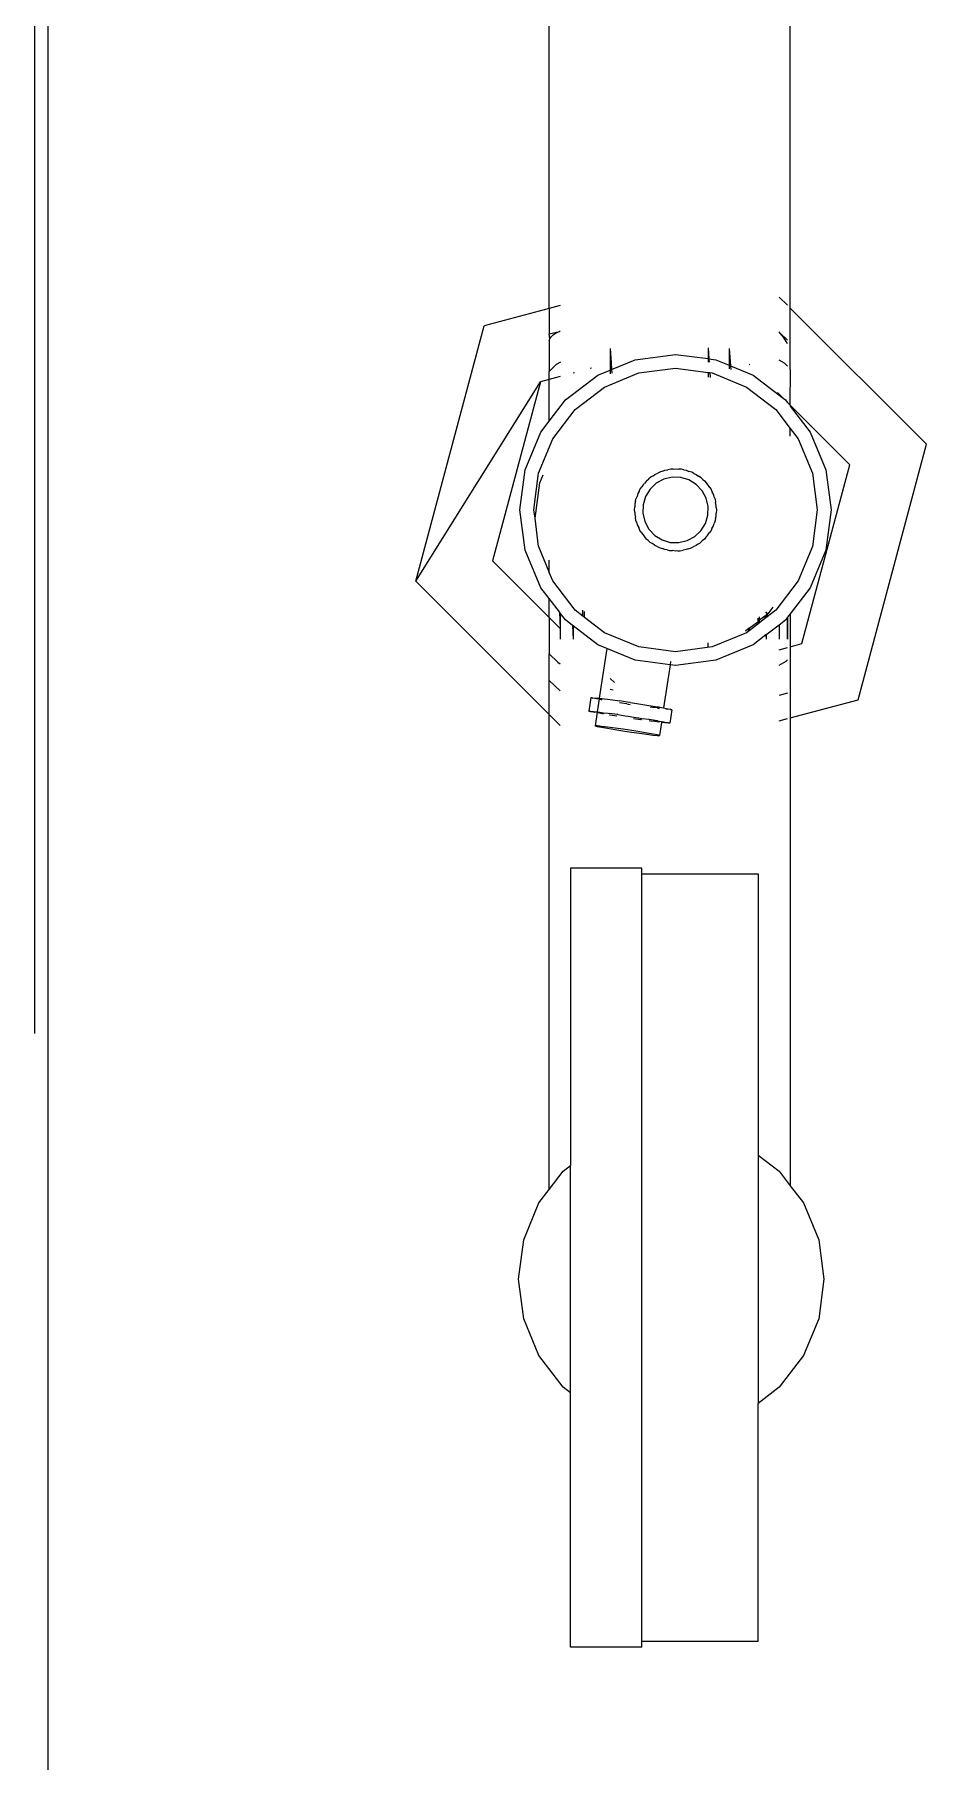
# Model space of a CAD drawing. Header units: millimetres. Extents: x 44692 to 659456, y -26273 to 96111.
# Drawn here: x 275511.7 to 275570.3, y -9017.4 to -8903.9 of the extents above; entities that cross this region are included whole.
import ezdxf

# ---------------------------------------------------------------- set-up
doc = ezdxf.new("R2010")
doc.units = ezdxf.units.MM
doc.header["$LTSCALE"] = 100
doc.layers.add('Edges', color=7, linetype='Continuous')

msp = doc.modelspace()

# ---------------------------------------------------------------- linework, layer by layer
at = {"layer": 'Edges'}
for p, q in [((275512.575, -9088.372), (275512.575, -8751.169)), ((275511.675, -8855.701), (275511.675, -8969.537)), ((275545.5, -8921.903), (275545.5, -8894.006)), ((275561.34, -8921.879), (275561.34, -8894.153)), ((275561.156, -8921.695), (275560.616, -8921.155)), ((275545.5, -8921.903), (275541.233, -8923.046)), ((275546.223, -8921.709), (275545.5, -8921.903)), ((275545.5, -8921.903), (275545.5, -8923.579)), ((275570.294, -8930.833), (275561.34, -8921.879)), ((275561.34, -8925.909), (275561.34, -8921.879)), ((275536.737, -8939.824), (275541.233, -8923.046)), ((275545.5, -8923.579), (275546.167, -8923.415)), ((275545.53, -8923.898), (275545.5, -8923.579)), ((275545.62, -8923.767), (275545.763, -8923.637)), ((275545.763, -8923.637), (275545.95, -8923.517)), ((275545.95, -8923.517), (275546.167, -8923.415)), ((275546.167, -8923.415), (275546.223, -8923.385)), ((275560.673, -8923.521), (275560.616, -8923.444)), ((275560.89, -8923.799), (275560.673, -8923.521)), ((275560.673, -8923.521), (275561.156, -8923.984)), ((275545.5, -8924.021), (275545.53, -8923.898)), ((275545.5, -8924.021), (275545.5, -8926.049)), ((275545.53, -8923.898), (275545.62, -8923.767)), ((275549.502, -8924.548), (275549.502, -8925.504)), ((275549.502, -8924.548), (275549.571, -8925.486)), ((275555.94, -8924.5), (275555.992, -8925.212)), ((275555.94, -8924.5), (275555.94, -8925.205)), ((275557.337, -8924.548), (275557.414, -8925.673)), ((275557.337, -8924.548), (275557.337, -8925.641)), ((275561.076, -8924.081), (275560.89, -8923.799)), ((275561.156, -8924.23), (275561.076, -8924.081)), ((275545.956, -8925.588), (275545.5, -8926.049)), ((275546.233, -8925.426), (275545.956, -8925.588)), ((275548.278, -8925.832), (275548.2, -8925.853)), ((275548.69, -8926.293), (275549.502, -8925.956)), ((275549.571, -8925.486), (275549.502, -8925.504)), ((275549.502, -8925.504), (275549.502, -8925.956)), ((275549.502, -8925.956), (275549.602, -8925.915)), ((275549.502, -8925.956), (275549.502, -8926.198)), ((275549.571, -8925.486), (275549.602, -8925.915)), ((275549.602, -8925.915), (275551.155, -8925.272)), ((275549.602, -8925.915), (275549.619, -8926.149)), ((275551.155, -8925.272), (275553.8, -8924.923)), ((275551.388, -8926.141), (275553.8, -8925.823)), ((275553.8, -8924.923), (275555.94, -8925.205)), ((275553.8, -8925.823), (275555.94, -8926.105)), ((275555.94, -8925.205), (275555.94, -8925.43)), ((275555.94, -8925.205), (275555.992, -8925.212)), ((275555.992, -8925.212), (275556.008, -8925.439)), ((275555.992, -8925.212), (275556.445, -8925.272)), ((275556.445, -8925.272), (275557.337, -8925.641)), ((275557.337, -8925.641), (275557.337, -8925.883)), ((275557.337, -8925.641), (275557.414, -8925.673)), ((275557.414, -8925.673), (275558.91, -8926.293)), ((275557.414, -8925.673), (275557.431, -8925.921)), ((275558.694, -8925.618), (275558.64, -8925.563)), ((275560.967, -8925.505), (275560.612, -8925.302)), ((275561.156, -8925.691), (275560.967, -8925.505)), ((275561.34, -8925.909), (275561.315, -8928.239)), ((275536.737, -8939.824), (275544.917, -8926.732)), ((275544.917, -8926.732), (275541.77, -8938.477)), ((275545.5, -8926.577), (275544.917, -8926.732)), ((275545.5, -8926.577), (275545.5, -8926.049)), ((275546.223, -8926.383), (275545.5, -8926.577)), ((275545.5, -8929.316), (275545.5, -8926.577)), ((275546.573, -8927.917), (275548.69, -8926.293)), ((275547.154, -8926.133), (275547.081, -8926.153)), ((275547.209, -8928.553), (275549.14, -8927.072)), ((275549.14, -8927.072), (275551.388, -8926.141)), ((275555.94, -8926.105), (275555.94, -8926.418)), ((275555.94, -8926.105), (275556.058, -8926.121)), ((275556.058, -8926.121), (275556.081, -8926.436)), ((275556.058, -8926.121), (275556.212, -8926.141)), ((275556.212, -8926.141), (275558.46, -8927.072)), ((275558.46, -8927.072), (275560.39, -8928.553)), ((275558.91, -8926.293), (275560.883, -8927.807)), ((275545.5, -8929.316), (275546.573, -8927.917)), ((275560.883, -8927.807), (275560.512, -8927.436)), ((275560.883, -8927.807), (275561.027, -8927.917)), ((275561.027, -8927.917), (275561.137, -8928.06)), ((275561.137, -8928.06), (275561.315, -8928.239)), ((275544.949, -8930.033), (275545.5, -8929.316)), ((275545.728, -8930.483), (275547.209, -8928.553)), ((275560.39, -8928.553), (275561.34, -8929.79)), ((275561.34, -8928.263), (275561.315, -8928.239)), ((275565.26, -8932.183), (275561.34, -8928.263)), ((275561.34, -8928.263), (275561.34, -8928.325)), ((275561.34, -8928.325), (275562.651, -8930.033)), ((275543.928, -8932.498), (275544.949, -8930.033)), ((275544.797, -8932.731), (275545.728, -8930.483)), ((275561.34, -8930.299), (275561.34, -8929.79)), ((275561.34, -8929.79), (275561.871, -8930.483)), ((275561.871, -8930.483), (275562.803, -8932.731)), ((275562.651, -8930.033), (275563.672, -8932.498)), ((275565.798, -8947.611), (275570.294, -8930.833)), ((275543.58, -8935.144), (275543.928, -8932.498)), ((275544.48, -8935.144), (275544.797, -8932.731)), ((275552.45, -8932.805), (275552.637, -8932.728)), ((275552.815, -8932.63), (275552.637, -8932.728)), ((275552.962, -8932.593), (275552.815, -8932.63)), ((275552.962, -8932.593), (275553.101, -8932.536)), ((275553.101, -8932.536), (275553.302, -8932.509)), ((275553.499, -8932.46), (275553.302, -8932.509)), ((275553.65, -8932.463), (275553.499, -8932.46)), ((275553.65, -8932.463), (275553.8, -8932.444)), ((275553.8, -8932.444), (275554.001, -8932.47)), ((275554.204, -8932.474), (275554.001, -8932.47)), ((275554.349, -8932.516), (275554.204, -8932.474)), ((275554.349, -8932.516), (275554.499, -8932.536)), ((275554.499, -8932.536), (275554.686, -8932.613)), ((275554.881, -8932.67), (275554.686, -8932.613)), ((275555.01, -8932.748), (275554.881, -8932.67)), ((275555.01, -8932.748), (275555.15, -8932.805)), ((275562.113, -8943.928), (275565.26, -8932.183)), ((275562.803, -8932.731), (275563.12, -8935.144)), ((275563.672, -8932.498), (275564.02, -8935.144)), ((275544.575, -8935.678), (275544.88, -8933.364)), ((275544.88, -8933.364), (275545.094, -8932.847)), ((275551.404, -8933.933), (275551.462, -8933.794)), ((275551.462, -8933.794), (275551.585, -8933.633)), ((275551.69, -8933.459), (275551.585, -8933.633)), ((275551.717, -8933.433), (275551.69, -8933.459)), ((275551.717, -8933.433), (275551.752, -8933.416)), ((275551.891, -8933.234), (275551.752, -8933.416)), ((275552.128, -8933.78), (275551.832, -8934.26)), ((275551.891, -8933.234), (275552.052, -8933.111)), ((275552.198, -8932.97), (275552.052, -8933.111)), ((275552.538, -8933.394), (275552.128, -8933.78)), ((275552.33, -8932.897), (275552.198, -8932.97)), ((275552.33, -8932.897), (275552.45, -8932.805)), ((275553.033, -8933.127), (275552.538, -8933.394)), ((275553.581, -8932.997), (275553.033, -8933.127)), ((275554.144, -8933.014), (275553.581, -8932.997)), ((275554.684, -8933.176), (275554.144, -8933.014)), ((275555.163, -8933.472), (275554.684, -8933.176)), ((275555.15, -8932.805), (275555.311, -8932.929)), ((275555.549, -8933.881), (275555.163, -8933.472)), ((275555.485, -8933.034), (275555.311, -8932.929)), ((275555.589, -8933.143), (275555.485, -8933.034)), ((275555.816, -8934.377), (275555.549, -8933.881)), ((275555.589, -8933.143), (275555.709, -8933.234)), ((275555.709, -8933.234), (275555.833, -8933.395)), ((275555.973, -8933.542), (275555.833, -8933.395)), ((275556.046, -8933.674), (275555.973, -8933.542)), ((275556.046, -8933.674), (275556.138, -8933.794)), ((275556.138, -8933.794), (275556.216, -8933.981)), ((275551.1, -8935.144), (275551.126, -8934.942)), ((275551.13, -8934.739), (275551.126, -8934.942)), ((275551.172, -8934.594), (275551.13, -8934.739)), ((275551.172, -8934.594), (275551.192, -8934.445)), ((275551.192, -8934.445), (275551.27, -8934.257)), ((275551.326, -8934.062), (275551.27, -8934.257)), ((275551.404, -8933.933), (275551.326, -8934.062)), ((275551.67, -8934.799), (275551.654, -8935.362)), ((275551.832, -8934.26), (275551.67, -8934.799)), ((275555.946, -8934.925), (275555.816, -8934.377)), ((275555.93, -8935.488), (275555.946, -8934.925)), ((275556.314, -8934.159), (275556.216, -8933.981)), ((275556.35, -8934.305), (275556.314, -8934.159)), ((275556.35, -8934.305), (275556.408, -8934.445)), ((275556.408, -8934.445), (275556.434, -8934.646)), ((275556.483, -8934.843), (275556.434, -8934.646)), ((275556.48, -8934.994), (275556.483, -8934.843)), ((275556.48, -8934.994), (275556.5, -8935.144)), ((275543.928, -8937.789), (275543.58, -8935.144)), ((275544.575, -8935.678), (275544.48, -8935.144)), ((275544.797, -8937.556), (275544.575, -8935.678)), ((275551.12, -8935.293), (275551.1, -8935.144)), ((275551.12, -8935.293), (275551.117, -8935.444)), ((275551.117, -8935.444), (275551.165, -8935.641)), ((275551.192, -8935.842), (275551.165, -8935.641)), ((275551.25, -8935.982), (275551.192, -8935.842)), ((275551.25, -8935.982), (275551.286, -8936.128)), ((275551.286, -8936.128), (275551.384, -8936.306)), ((275551.654, -8935.362), (275551.783, -8935.91)), ((275551.783, -8935.91), (275552.05, -8936.406)), ((275555.472, -8936.507), (275555.768, -8936.028)), ((275555.768, -8936.028), (275555.93, -8935.488)), ((275556.274, -8936.225), (275556.33, -8936.03)), ((275556.408, -8935.842), (275556.33, -8936.03)), ((275556.428, -8935.693), (275556.408, -8935.842)), ((275556.428, -8935.693), (275556.469, -8935.548)), ((275556.469, -8935.548), (275556.473, -8935.345)), ((275556.5, -8935.144), (275556.473, -8935.345)), ((275563.12, -8935.144), (275562.803, -8937.556)), ((275564.02, -8935.144), (275563.672, -8937.789)), ((275551.462, -8936.494), (275551.384, -8936.306)), ((275551.553, -8936.613), (275551.462, -8936.494)), ((275551.553, -8936.613), (275551.626, -8936.745)), ((275551.626, -8936.745), (275551.767, -8936.892)), ((275551.891, -8937.053), (275551.767, -8936.892)), ((275552.01, -8937.145), (275551.891, -8937.053)), ((275552.01, -8937.145), (275552.115, -8937.253)), ((275552.05, -8936.406), (275552.437, -8936.816)), ((275552.115, -8937.253), (275552.289, -8937.358)), ((275552.437, -8936.816), (275552.916, -8937.112)), ((275552.916, -8937.112), (275553.455, -8937.273)), ((275553.455, -8937.273), (275554.018, -8937.29)), ((275554.018, -8937.29), (275554.566, -8937.16)), ((275554.566, -8937.16), (275555.062, -8936.893)), ((275555.062, -8936.893), (275555.472, -8936.507)), ((275555.402, -8937.317), (275555.548, -8937.176)), ((275555.709, -8937.053), (275555.548, -8937.176)), ((275555.801, -8936.933), (275555.709, -8937.053)), ((275555.801, -8936.933), (275555.91, -8936.828)), ((275555.91, -8936.828), (275556.015, -8936.655)), ((275556.138, -8936.494), (275556.015, -8936.655)), ((275556.196, -8936.354), (275556.138, -8936.494)), ((275556.196, -8936.354), (275556.274, -8936.225)), ((275544.949, -8940.254), (275543.928, -8937.789)), ((275544.797, -8937.556), (275545.5, -8939.252)), ((275545.5, -8939.252), (275545.5, -8938.442)), ((275552.45, -8937.482), (275552.289, -8937.358)), ((275552.589, -8937.54), (275552.45, -8937.482)), ((275552.589, -8937.54), (275552.718, -8937.618)), ((275552.718, -8937.618), (275552.913, -8937.674)), ((275553.101, -8937.752), (275552.913, -8937.674)), ((275553.251, -8937.771), (275553.101, -8937.752)), ((275553.251, -8937.771), (275553.396, -8937.813)), ((275553.396, -8937.813), (275553.599, -8937.817)), ((275553.8, -8937.844), (275553.599, -8937.817)), ((275553.949, -8937.824), (275553.8, -8937.844)), ((275553.949, -8937.824), (275554.1, -8937.827)), ((275554.1, -8937.827), (275554.297, -8937.778)), ((275554.499, -8937.752), (275554.297, -8937.778)), ((275554.638, -8937.694), (275554.499, -8937.752)), ((275554.638, -8937.694), (275554.785, -8937.658)), ((275554.785, -8937.658), (275554.962, -8937.56)), ((275555.15, -8937.482), (275554.962, -8937.56)), ((275555.27, -8937.39), (275555.15, -8937.482)), ((275555.27, -8937.39), (275555.402, -8937.317)), ((275562.803, -8937.556), (275561.871, -8939.804)), ((275563.672, -8937.789), (275562.651, -8940.254)), ((275541.77, -8938.477), (275545.5, -8942.206)), ((275545.728, -8939.804), (275545.5, -8939.252)), ((275536.737, -8939.824), (275545.5, -8948.586)), ((275545.5, -8940.972), (275544.949, -8940.254)), ((275547.209, -8941.734), (275545.728, -8939.804)), ((275561.871, -8939.804), (275560.39, -8941.734)), ((275562.651, -8940.254), (275561.34, -8941.963)), ((275545.5, -8942.206), (275545.5, -8940.972)), ((275546.17, -8941.845), (275545.5, -8940.972)), ((275546.17, -8941.845), (275546.223, -8942.93)), ((275546.223, -8941.914), (275546.17, -8941.845)), ((275547.709, -8942.117), (275547.209, -8941.734)), ((275547.709, -8942.117), (275547.708, -8941.726)), ((275547.828, -8942.209), (275547.829, -8941.819)), ((275559.739, -8941.843), (275559.869, -8941.958)), ((275560.39, -8941.734), (275559.828, -8942.166)), ((275560.192, -8941.536), (275559.869, -8941.958)), ((275545.5, -8942.206), (275545.5, -8944.594)), ((275545.5, -8942.206), (275546.223, -8942.93)), ((275546.223, -8941.914), (275546.223, -8942.93)), ((275546.573, -8942.37), (275546.223, -8941.914)), ((275546.223, -8942.93), (275546.223, -8943.634)), ((275547.039, -8942.728), (275546.573, -8942.37)), ((275547.039, -8942.728), (275547.081, -8943.634)), ((275547.081, -8942.76), (275547.039, -8942.728)), ((275547.081, -8942.76), (275547.081, -8943.634)), ((275548.69, -8943.995), (275547.081, -8942.76)), ((275547.828, -8942.209), (275547.709, -8942.117)), ((275549.14, -8943.215), (275547.828, -8942.209)), ((275558.64, -8942.918), (275558.396, -8943.105)), ((275558.593, -8942.954), (275558.604, -8943.105)), ((275558.64, -8942.918), (275559.201, -8942.488)), ((275559.201, -8942.647), (275558.64, -8943.077)), ((275558.64, -8942.918), (275558.64, -8943.077)), ((275559.201, -8942.256), (275559.201, -8942.488)), ((275559.201, -8942.488), (275559.322, -8942.394)), ((275559.201, -8942.488), (275559.201, -8942.647)), ((275559.322, -8942.553), (275559.201, -8942.647)), ((275559.669, -8942.127), (275559.322, -8942.394)), ((275559.322, -8942.394), (275559.322, -8942.163)), ((275559.678, -8942.281), (275559.322, -8942.553)), ((275559.322, -8942.553), (275559.322, -8942.394)), ((275559.669, -8942.127), (275559.758, -8942.059)), ((275559.669, -8942.127), (275559.678, -8942.281)), ((275559.828, -8942.166), (275559.678, -8942.281)), ((275559.836, -8942.001), (275559.706, -8941.869)), ((275559.742, -8943.357), (275560.616, -8942.686)), ((275559.836, -8942.001), (275559.758, -8942.059)), ((275559.758, -8942.059), (275559.758, -8942.219)), ((275559.828, -8942.166), (275559.836, -8942.001)), ((275559.869, -8941.958), (275559.836, -8942.001)), ((275560.616, -8942.686), (275561.027, -8942.37)), ((275560.616, -8942.686), (275560.616, -8943.634)), ((275561.156, -8942.203), (275561.027, -8942.37)), ((275561.156, -8943.634), (275561.171, -8942.183)), ((275561.171, -8942.183), (275561.156, -8942.203)), ((275561.156, -8942.203), (275561.156, -8943.634)), ((275561.34, -8941.963), (275561.171, -8942.183)), ((275561.34, -8941.963), (275561.34, -8944.135)), ((275549.28, -8944.239), (275548.69, -8943.995)), ((275551.388, -8944.146), (275549.14, -8943.215)), ((275555.94, -8944.182), (275555.94, -8943.87)), ((275558.46, -8943.215), (275556.212, -8944.146)), ((275558.91, -8943.995), (275556.445, -8945.016)), ((275558.64, -8943.077), (275558.46, -8943.215)), ((275559.742, -8943.357), (275558.91, -8943.995)), ((275559.742, -8943.357), (275559.758, -8943.634)), ((275559.758, -8943.344), (275559.758, -8943.634)), ((275561.34, -8944.135), (275562.113, -8943.928)), ((275545.5, -8944.594), (275546.064, -8945.152)), ((275545.5, -8946.347), (275545.5, -8944.594)), ((275546.064, -8945.152), (275546.223, -8945.243)), ((275549.28, -8944.239), (275548.788, -8947.512)), ((275551.155, -8945.016), (275549.28, -8944.239)), ((275553.445, -8945.317), (275551.155, -8945.016)), ((275553.8, -8944.464), (275551.388, -8944.146)), ((275553.478, -8945.097), (275553.445, -8945.317)), ((275556.212, -8944.146), (275553.8, -8944.464)), ((275556.445, -8945.016), (275553.8, -8945.364)), ((275560.616, -8944.329), (275561.156, -8944.184)), ((275560.616, -8945.338), (275561.076, -8945.069)), ((275561.076, -8945.069), (275561.156, -8944.988)), ((275561.34, -8944.135), (275561.34, -8948.806)), ((275545.5, -8948.586), (275545.5, -8946.347)), ((275546.223, -8947.018), (275545.5, -8946.347)), ((275549.502, -8946.209), (275549.78, -8946.487)), ((275553.445, -8945.317), (275553.019, -8948.148)), ((275553.8, -8945.364), (275553.445, -8945.317)), ((275548.229, -8947.467), (275548.095, -8948.357)), ((275548.229, -8947.467), (275548.303, -8947.462)), ((275548.337, -8947.499), (275548.299, -8947.488)), ((275548.303, -8947.462), (275548.337, -8947.499)), ((275548.337, -8947.499), (275548.554, -8947.484)), ((275548.619, -8947.557), (275548.337, -8947.499)), ((275548.554, -8947.484), (275548.788, -8947.512)), ((275548.788, -8947.512), (275548.782, -8947.555)), ((275548.788, -8947.512), (275548.931, -8947.552)), ((275549.502, -8946.914), (275549.708, -8946.968)), ((275561.156, -8947.179), (275560.616, -8947.323)), ((275545.5, -8948.586), (275546.223, -8949.31)), ((275545.5, -8979.787), (275545.5, -8948.586)), ((275548.095, -8948.357), (275548.169, -8948.352)), ((275548.203, -8948.389), (275548.169, -8948.352)), ((275548.203, -8948.389), (275548.42, -8948.374)), ((275548.485, -8948.446), (275548.203, -8948.389)), ((275548.42, -8948.374), (275548.654, -8948.402)), ((275548.651, -8948.432), (275548.485, -8948.446)), ((275548.651, -8948.432), (275548.517, -8949.322)), ((275548.782, -8947.555), (275548.619, -8947.557)), ((275548.797, -8948.442), (275548.651, -8948.432)), ((275548.651, -8948.432), (275548.789, -8948.478)), ((275548.782, -8947.555), (275548.654, -8948.402)), ((275548.654, -8948.402), (275548.797, -8948.442)), ((275548.931, -8947.552), (275548.782, -8947.555)), ((275548.782, -8947.555), (275548.923, -8947.589)), ((275548.923, -8948.525), (275548.789, -8948.478)), ((275548.831, -8948.423), (275548.797, -8948.442)), ((275548.831, -8948.423), (275549.078, -8948.472)), ((275548.923, -8947.589), (275548.952, -8947.616)), ((275549.067, -8948.549), (275548.923, -8948.525)), ((275548.965, -8947.533), (275548.931, -8947.552)), ((275548.965, -8947.533), (275549.507, -8947.604)), ((275549.078, -8948.472), (275549.373, -8948.494)), ((275549.373, -8948.494), (275549.474, -8948.523)), ((275549.486, -8948.619), (275549.46, -8948.615)), ((275549.958, -8948.589), (275549.474, -8948.523)), ((275549.942, -8948.692), (275549.486, -8948.619)), ((275549.507, -8947.604), (275550.144, -8947.693)), ((275550.011, -8948.583), (275549.958, -8948.589)), ((275550.011, -8948.583), (275550.497, -8948.667)), ((275550.27, -8947.833), (275550.127, -8947.81)), ((275550.63, -8947.777), (275550.144, -8947.693)), ((275550.609, -8947.873), (275550.27, -8947.833)), ((275550.609, -8947.873), (275550.815, -8947.916)), ((275550.833, -8947.794), (275550.63, -8947.777)), ((275550.833, -8947.794), (275551.526, -8947.9)), ((275551.526, -8947.9), (275552.176, -8948.004)), ((275552.16, -8948.111), (275552.188, -8948.1)), ((275552.205, -8948.024), (275552.176, -8948.004)), ((275552.289, -8948.129), (275552.188, -8948.1)), ((275552.597, -8948.092), (275552.205, -8948.024)), ((275552.584, -8948.151), (275552.289, -8948.129)), ((275552.584, -8948.151), (275552.726, -8948.187)), ((275552.739, -8948.098), (275552.597, -8948.092)), ((275552.739, -8948.098), (275553.019, -8948.148)), ((275553.019, -8948.148), (275553.177, -8948.177)), ((275553.242, -8948.249), (275553.168, -8948.24)), ((275553.177, -8948.177), (275553.459, -8948.234)), ((275553.459, -8948.234), (275553.242, -8948.249)), ((275553.567, -8948.266), (275553.433, -8949.156)), ((275553.459, -8948.234), (275553.493, -8948.272)), ((275553.567, -8948.266), (275553.493, -8948.272)), ((275561.34, -8948.806), (275565.798, -8947.611)), ((275548.664, -8949.331), (275548.517, -8949.322)), ((275548.517, -8949.322), (275548.655, -8949.368)), ((275548.655, -8949.368), (275548.931, -8949.421)), ((275548.945, -8949.362), (275548.664, -8949.331)), ((275548.931, -8949.421), (275549.323, -8949.489)), ((275549.34, -8949.413), (275548.945, -8949.362)), ((275549.323, -8949.489), (275549.804, -8949.568)), ((275549.824, -8949.479), (275549.34, -8949.413)), ((275549.804, -8949.568), (275550.341, -8949.652)), ((275550.363, -8949.556), (275549.824, -8949.479)), ((275550.341, -8949.652), (275550.898, -8949.736)), ((275550.92, -8949.64), (275550.363, -8949.556)), ((275550.497, -8948.667), (275550.699, -8948.684)), ((275550.699, -8948.684), (275551.053, -8948.75)), ((275550.898, -8949.736), (275551.437, -8949.814)), ((275551.457, -8949.724), (275550.92, -8949.64)), ((275551.518, -8948.93), (275551.037, -8948.859)), ((275551.053, -8948.75), (275551.392, -8948.79)), ((275551.392, -8948.79), (275551.591, -8948.835)), ((275551.938, -8949.803), (275551.457, -8949.724)), ((275551.575, -8948.938), (275551.518, -8948.93)), ((275551.591, -8948.835), (275552.042, -8948.894)), ((275552.042, -8948.894), (275552.072, -8948.914)), ((275552.155, -8949.019), (275552.058, -8949.005)), ((275552.463, -8948.982), (275552.072, -8948.914)), ((275552.45, -8949.041), (275552.155, -8949.019)), ((275552.698, -8949.09), (275552.45, -8949.041)), ((275552.606, -8948.988), (275552.463, -8948.982)), ((275552.606, -8948.988), (275552.739, -8949.035)), ((275552.73, -8949.094), (275552.698, -8949.09)), ((275552.881, -8949.068), (275552.739, -8949.035)), ((275552.874, -8949.111), (275552.744, -8949.971)), ((275552.881, -8949.068), (275552.874, -8949.111)), ((275553.108, -8949.139), (275552.874, -8949.111)), ((275552.881, -8949.068), (275553.043, -8949.067)), ((275553.043, -8949.067), (275553.326, -8949.124)), ((275553.326, -8949.124), (275553.108, -8949.139)), ((275553.359, -8949.161), (275553.326, -8949.124)), ((275553.433, -8949.156), (275553.359, -8949.161)), ((275560.616, -8948.999), (275561.156, -8948.855)), ((275561.34, -8948.806), (275561.34, -8979.537)), ((275551.437, -8949.814), (275551.921, -8949.88)), ((275551.921, -8949.88), (275552.316, -8949.93)), ((275552.33, -8949.871), (275551.938, -8949.803)), ((275552.316, -8949.93), (275552.597, -8949.961)), ((275552.606, -8949.924), (275552.33, -8949.871)), ((275552.597, -8949.961), (275552.744, -8949.971)), ((275552.744, -8949.971), (275552.606, -8949.924)), ((275551.579, -8958.672), (275546.899, -8958.672)), ((275546.899, -8958.672), (275546.899, -8978.22)), ((275551.579, -8959.05), (275551.579, -8958.672)), ((275551.579, -8959.05), (275559.229, -8959.05)), ((275551.579, -9009.466), (275551.579, -8959.05)), ((275559.229, -8959.05), (275559.229, -8977.527)), ((275559.229, -8977.527), (275560.611, -8978.588)), ((275559.229, -8977.527), (275559.229, -8993.84)), ((275545.5, -8979.787), (275546.42, -8978.588)), ((275546.42, -8978.588), (275546.899, -8978.22)), ((275546.899, -8993.147), (275546.899, -8978.22)), ((275560.611, -8978.588), (275561.34, -8979.537)), ((275544.825, -8980.666), (275545.5, -8979.787)), ((275561.34, -8979.537), (275562.206, -8980.666)), ((275543.823, -8983.086), (275544.825, -8980.666)), ((275562.206, -8980.666), (275563.209, -8983.086)), ((275543.481, -8985.684), (275543.823, -8983.086)), ((275563.209, -8983.086), (275563.551, -8985.684)), ((275543.823, -8988.281), (275543.481, -8985.684)), ((275563.551, -8985.684), (275563.209, -8988.281)), ((275544.825, -8990.701), (275543.823, -8988.281)), ((275563.209, -8988.281), (275562.206, -8990.701)), ((275546.42, -8992.779), (275544.825, -8990.701)), ((275562.206, -8990.701), (275560.611, -8992.779)), ((275546.899, -8993.147), (275546.42, -8992.779)), ((275560.611, -8992.779), (275559.229, -8993.84)), ((275546.899, -9009.844), (275546.899, -8993.147)), ((275559.229, -9009.466), (275559.229, -8993.84)), ((275551.579, -9009.844), (275546.899, -9009.844)), ((275551.579, -9009.466), (275559.229, -9009.466)), ((275551.579, -9009.844), (275551.579, -9009.466))]:
    msp.add_line(p, q, dxfattribs=at)

doc.saveas('drawing.dxf')
